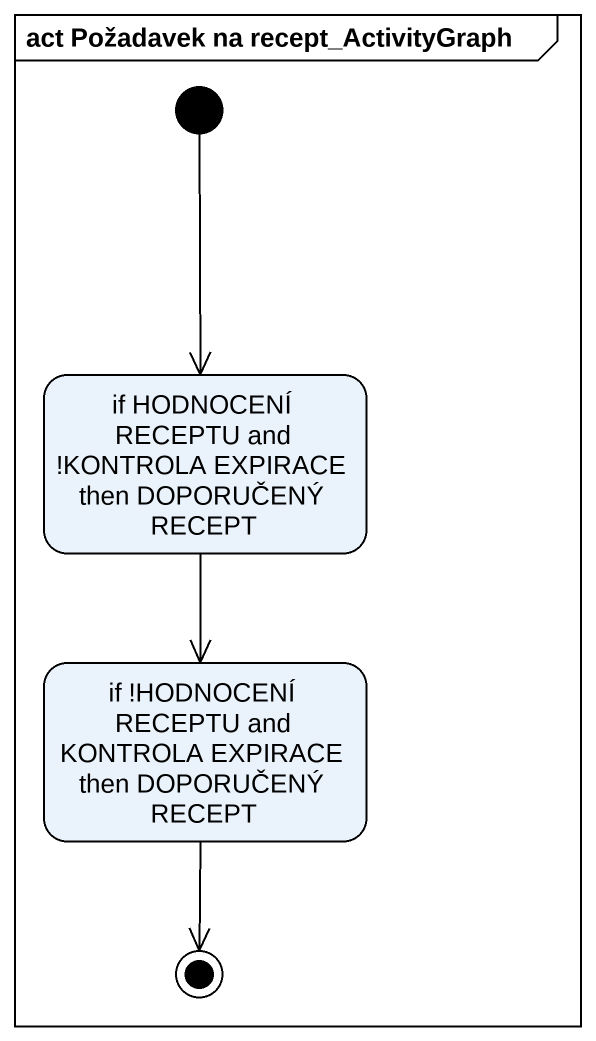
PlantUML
@startuml
mainframe act Požadavek na recept_ActivityGraph
hide empty description
state "if HODNOCENÍ RECEPTU and !KONTROLA EXPIRACE then DOPORUČENÝ RECEPT" as if_HODNOCENÍ_RECEPTU_and
state "if !HODNOCENÍ RECEPTU and KONTROLA EXPIRACE then DOPORUČENÝ RECEPT" as if_HODNOCENÍ_RECEPTU_and_2
[*] --> if_HODNOCENÍ_RECEPTU_and
if_HODNOCENÍ_RECEPTU_and --> if_HODNOCENÍ_RECEPTU_and_2
if_HODNOCENÍ_RECEPTU_and_2 --> [*]
@enduml
